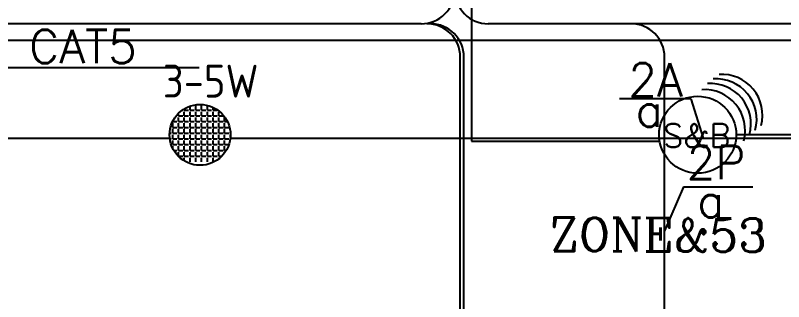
# Model space of a CAD drawing. Header units: inches. Extents: x 567429 to 582707, y 126347 to 133675.
# Drawn here: x 580131.5 to 580589.7, y 129806.9 to 129977.8 of the extents above; entities that cross this region are included whole.
import ezdxf
from ezdxf.enums import TextEntityAlignment as Align

# ---------------------------------------------------------------- set-up
doc = ezdxf.new("R2010")
doc.units = ezdxf.units.IN
doc.header["$MEASUREMENT"] = 0
for name, color, linetype in [('COMPUTER WIRE', 4, 'Continuous'), ('FIRE', 3, 'Continuous'), ('FIRE WIRE', 4, 'Continuous'), ('L.C C.T', 5, 'Continuous'), ('NURSE CALL', 3, 'Continuous'), ('SOUND', 3, 'Continuous'), ('SOUND WIRE', 4, 'Continuous'), ('TEL', 3, 'Continuous'), ('TEL WIRE', 4, 'Continuous')]:
    doc.layers.add(name, color=color, linetype=linetype)
doc.styles.add('2floorplan$0$style1', font='romans.shx', dxfattribs={"height": 40})
doc.styles.add('ISOCP', font='isocp.shx')
doc.styles.add('ROMANC', font='ROMANC.shx')
doc.styles.add('ROMANS', font='romans.shx')

# ---------------------------------------------------------------- blocks, each defined once
blk = doc.blocks.new('SPEAKER 3-5 W')
at = {"layer": 'SOUND', "color": 30, "lineweight": -2}
for p, q in [((-4.43, 6.16), (-4.32, 6.16)), ((-3.93, 6.16), (-3.93, 6.5)), ((-3.93, 6.16), (-2.89, 6.16)), ((-3.93, 4.73), (-3.93, 5.77)), ((-2.49, 6.16), (-2.49, 7.17)), ((-2.49, 6.16), (-1.45, 6.16)), ((-2.49, 4.73), (-2.49, 5.77)), ((-1.06, 6.16), (-1.06, 7.21)), ((-1.06, 6.16), (-0.01, 6.16)), ((-1.06, 4.73), (-1.06, 5.77)), ((0.38, 6.16), (0.38, 7.21)), ((0.38, 6.16), (1.42, 6.16)), ((0.38, 4.73), (0.38, 5.77)), ((1.82, 6.16), (1.82, 7.21)), ((1.82, 6.16), (2.86, 6.16)), ((1.82, 4.73), (1.82, 5.77)), ((3.25, 6.16), (3.25, 6.86)), ((3.25, 6.16), (4.3, 6.16)), ((3.25, 4.73), (3.25, 5.77)), ((4.69, 4.73), (4.69, 5.77)), ((-5.94, 4.73), (-5.76, 4.73)), ((-5.37, 4.73), (-5.37, 5.37)), ((-5.37, 4.73), (-4.32, 4.73)), ((-5.37, 3.29), (-5.37, 4.34)), ((-3.93, 4.73), (-2.89, 4.73)), ((-3.93, 3.29), (-3.93, 4.34)), ((-2.49, 4.73), (-1.45, 4.73)), ((-2.49, 3.29), (-2.49, 4.34)), ((-1.06, 4.73), (-0.01, 4.73)), ((-1.06, 3.29), (-1.06, 4.34)), ((0.38, 4.73), (1.42, 4.73)), ((0.38, 3.29), (0.38, 4.34)), ((1.82, 4.73), (2.86, 4.73)), ((1.82, 3.29), (1.82, 4.34)), ((3.25, 4.73), (4.3, 4.73)), ((3.25, 3.29), (3.25, 4.34)), ((4.69, 4.73), (5.73, 4.73)), ((4.69, 3.29), (4.69, 4.34)), ((6.12, 3.29), (6.12, 4.34)), ((-6.8, 3.29), (-6.8, 3.37)), ((-6.8, 3.29), (-5.76, 3.29)), ((-6.8, 1.86), (-6.8, 2.9)), ((-5.37, 3.29), (-4.32, 3.29)), ((-5.37, 1.86), (-5.37, 2.9)), ((-3.93, 3.29), (-2.89, 3.29)), ((-3.93, 1.86), (-3.93, 2.9)), ((-2.49, 3.29), (-1.45, 3.29)), ((-2.49, 1.86), (-2.49, 2.9)), ((-1.06, 3.29), (-0.01, 3.29)), ((-1.06, 1.86), (-1.06, 2.9)), ((0.38, 3.29), (1.42, 3.29)), ((0.38, 1.86), (0.38, 2.9)), ((1.82, 3.29), (2.86, 3.29)), ((1.82, 1.86), (1.82, 2.9)), ((3.25, 3.29), (4.3, 3.29)), ((3.25, 1.86), (3.25, 2.9)), ((4.69, 3.29), (5.73, 3.29)), ((4.69, 1.86), (4.69, 2.9)), ((6.12, 3.29), (6.84, 3.29)), ((6.12, 1.86), (6.12, 2.9)), ((-7.58, 0.42), (-7.19, 0.42)), ((-7.36, 1.86), (-7.19, 1.86)), ((-6.8, 1.86), (-5.76, 1.86)), ((-6.8, 0.42), (-6.8, 1.46)), ((-6.8, 0.42), (-5.76, 0.42)), ((-6.8, -1.02), (-6.8, 0.03)), ((-5.37, 1.86), (-4.32, 1.86)), ((-5.37, 0.42), (-5.37, 1.46)), ((-5.37, 0.42), (-4.32, 0.42)), ((-5.37, -1.02), (-5.37, 0.03)), ((-3.93, 1.86), (-2.89, 1.86)), ((-3.93, 0.42), (-3.93, 1.46)), ((-3.93, 0.42), (-2.89, 0.42)), ((-3.93, -1.02), (-3.93, 0.03)), ((-2.49, 1.86), (-1.45, 1.86)), ((-2.49, 0.42), (-2.49, 1.46)), ((-2.49, 0.42), (-1.45, 0.42)), ((-2.49, -1.02), (-2.49, 0.03)), ((-1.06, 1.86), (-0.01, 1.86)), ((-1.06, 0.42), (-1.06, 1.46)), ((-1.06, 0.42), (-0.01, 0.42)), ((-1.06, -1.02), (-1.06, 0.03)), ((0.38, 1.86), (1.42, 1.86)), ((0.38, 0.42), (0.38, 1.46)), ((0.38, 0.42), (1.42, 0.42)), ((0.38, -1.02), (0.38, 0.03)), ((1.82, 1.86), (2.86, 1.86)), ((1.82, 0.42), (1.82, 1.46)), ((1.82, 0.42), (2.86, 0.42)), ((1.82, -1.02), (1.82, 0.03)), ((3.25, 1.86), (4.3, 1.86)), ((3.25, 0.42), (3.25, 1.46)), ((3.25, 0.42), (4.3, 0.42)), ((3.25, -1.02), (3.25, 0.03)), ((4.69, 1.86), (5.73, 1.86)), ((4.69, 0.42), (4.69, 1.46)), ((4.69, 0.42), (5.73, 0.42)), ((4.69, -1.02), (4.69, 0.03)), ((6.12, 1.86), (7.17, 1.86)), ((6.12, 0.42), (6.12, 1.46)), ((6.12, 0.42), (7.17, 0.42)), ((6.12, -1.02), (6.12, 0.03)), ((7.56, 0.42), (7.56, 0.69)), ((7.56, 0.42), (7.58, 0.42)), ((7.56, -0.69), (7.56, 0.03)), ((-7.52, -1.02), (-7.19, -1.02)), ((-6.8, -1.02), (-5.76, -1.02)), ((-6.8, -2.45), (-6.8, -1.41)), ((-5.37, -1.02), (-4.32, -1.02)), ((-5.37, -2.45), (-5.37, -1.41)), ((-3.93, -1.02), (-2.89, -1.02)), ((-3.93, -2.45), (-3.93, -1.41)), ((-2.49, -1.02), (-1.45, -1.02)), ((-2.49, -2.45), (-2.49, -1.41)), ((-1.06, -1.02), (-0.01, -1.02)), ((-1.06, -2.45), (-1.06, -1.41)), ((0.38, -1.02), (1.42, -1.02)), ((0.38, -2.45), (0.38, -1.41)), ((1.82, -1.02), (2.86, -1.02)), ((1.82, -2.45), (1.82, -1.41)), ((3.25, -1.02), (4.3, -1.02)), ((3.25, -2.45), (3.25, -1.41)), ((4.69, -1.02), (5.73, -1.02)), ((4.69, -2.45), (4.69, -1.41)), ((6.12, -1.02), (7.17, -1.02)), ((6.12, -2.45), (6.12, -1.41)), ((-6.8, -2.45), (-5.76, -2.45)), ((-6.8, -3.37), (-6.8, -2.85)), ((-5.37, -2.45), (-4.32, -2.45)), ((-5.37, -3.89), (-5.37, -2.85)), ((-3.93, -2.45), (-2.89, -2.45)), ((-3.93, -3.89), (-3.93, -2.85)), ((-2.49, -2.45), (-1.45, -2.45)), ((-2.49, -3.89), (-2.49, -2.85)), ((-1.06, -2.45), (-0.01, -2.45)), ((-1.06, -3.89), (-1.06, -2.85)), ((0.38, -2.45), (1.42, -2.45)), ((0.38, -3.89), (0.38, -2.85)), ((1.82, -2.45), (2.86, -2.45)), ((1.82, -3.89), (1.82, -2.85)), ((3.25, -2.45), (4.3, -2.45)), ((3.25, -3.89), (3.25, -2.85)), ((4.69, -2.45), (5.73, -2.45)), ((4.69, -3.89), (4.69, -2.85)), ((6.12, -2.45), (7.17, -2.45)), ((6.12, -3.89), (6.12, -2.85)), ((-6.52, -3.89), (-5.76, -3.89)), ((-5.37, -3.89), (-4.32, -3.89)), ((-5.37, -5.33), (-5.37, -4.28)), ((-5.37, -5.33), (-4.32, -5.33)), ((-3.93, -3.89), (-2.89, -3.89)), ((-3.93, -5.33), (-3.93, -4.28)), ((-3.93, -5.33), (-2.89, -5.33)), ((-3.93, -6.5), (-3.93, -5.72)), ((-2.49, -3.89), (-1.45, -3.89)), ((-2.49, -5.33), (-2.49, -4.28)), ((-2.49, -5.33), (-1.45, -5.33)), ((-2.49, -6.76), (-2.49, -5.72)), ((-1.06, -3.89), (-0.01, -3.89)), ((-1.06, -5.33), (-1.06, -4.28)), ((-1.06, -5.33), (-0.01, -5.33)), ((-1.06, -6.76), (-1.06, -5.72)), ((0.38, -3.89), (1.42, -3.89)), ((0.38, -5.33), (0.38, -4.28)), ((0.38, -5.33), (1.42, -5.33)), ((0.38, -6.76), (0.38, -5.72)), ((1.82, -3.89), (2.86, -3.89)), ((1.82, -5.33), (1.82, -4.28)), ((1.82, -5.33), (2.86, -5.33)), ((1.82, -6.76), (1.82, -5.72)), ((3.25, -3.89), (4.3, -3.89)), ((3.25, -5.33), (3.25, -4.28)), ((3.25, -5.33), (4.3, -5.33)), ((3.25, -6.76), (3.25, -5.72)), ((4.69, -3.89), (5.73, -3.89)), ((4.69, -5.33), (4.69, -4.28)), ((4.69, -5.33), (5.41, -5.33)), ((4.69, -5.97), (4.69, -5.72)), ((6.12, -3.89), (6.52, -3.89)), ((6.12, -4.49), (6.12, -4.28))]:
    blk.add_line(p, q, dxfattribs=at)
at = {"layer": 'SOUND', "color": 3, "lineweight": -2}
blk.add_ellipse((0, 0), major_axis=(-5.37, 5.37), ratio=1, start_param=3.926991, end_param=10.210176, dxfattribs=at)
at = {"layer": 'SOUND', "color": 2, "style": 'ISOCP'}
blk.add_text('3-5W', height=8.226, dxfattribs=at).set_placement((2.66, 13.42), align=Align.MIDDLE)
blk = doc.blocks.new('AGIR')
at = {"layer": 'FIRE'}
blk.add_circle((0, 0), 22.99, dxfattribs=at)
at = {"layer": 'FIRE', "color": 4}
for centre in [(10.97, 9.12), (14.42, 11.83), (7.53, 6.41), (4.09, 2.73)]:
    blk.add_arc(centre, 24.24, 344.9446, 94.0093, dxfattribs=at)
at = {"layer": 'FIRE', "color": 2, "style": 'ROMANS'}
blk.add_text('S&B', height=14, dxfattribs=at).set_placement((-0.52, -0.4), align=Align.MIDDLE)

msp = doc.modelspace()

# ---------------------------------------------------------------- linework, layer by layer
at = {"layer": 'COMPUTER WIRE'}
for p, q in [((580399.03, 129125.06), (580399.03, 129952.76)), ((580518.69, 129462.94), (580518.69, 129952.76))]:
    msp.add_line(p, q, dxfattribs=at)
for centre in [(580379.03, 129952.76, 0), (580498.69, 129952.76, 0)]:
    msp.add_arc(centre, 20, 0, 90, dxfattribs=at)
at = {"layer": 'FIRE WIRE'}
for p, q in [((580403.54, 130219.09), (580403.54, 129902.57)), ((580561.39, 129906.54), (581214.61, 129906.54)), ((580403.54, 129902.57), (580515.74, 129902.57))]:
    msp.add_line(p, q, dxfattribs=at)
at = {"layer": 'L.C C.T'}
for p, q in [((580373.53, 129972.76), (579529.84, 129972.76)), ((581836.94, 129972.76), (580413.53, 129972.76))]:
    msp.add_line(p, q, dxfattribs=at)
at = {"layer": 'L.C C.T', "color": 2, "ltscale": 7}
msp.add_line((581836.94, 129962.76), (576906.21, 129962.76), dxfattribs=at)
at = {"layer": 'L.C C.T'}
for centre, start, end in [((580373.53, 129992.76, 0), 270, 0), ((580413.53, 129992.76, 0), 180, 270)]:
    msp.add_arc(centre, 20, start, end, dxfattribs=at)
at = {"layer": 'NURSE CALL', "color": 30}
msp.add_line((579977.48, 129946.72), (580241.07, 129946.72), dxfattribs=at)
at = {"layer": 'SOUND', "color": 30, "ltscale": 7}
for q in [(580491.7, 129927.98, 0), (580541.61, 129904.45, 0)]:
    msp.add_line((580534.38, 129927.98, 0), q, dxfattribs=at)
at = {"layer": 'SOUND WIRE'}
for p, q in [((580123.22, 129904.45, 0), (580223.55, 129904.45, 0)), ((580259.67, 129904.45, 0), (580823.55, 129904.45, 0))]:
    msp.add_line(p, q, dxfattribs=at)
at = {"layer": 'TEL', "color": 30, "ltscale": 180}
for q in [(580518.69, 129849.12), (580571.37, 129875.49)]:
    msp.add_line((580529.94, 129875.49), q, dxfattribs=at)
at = {"layer": 'TEL WIRE'}
for p, q in [((580396.85, 129125.06), (580396.85, 129952.76)), ((580518.69, 129462.94), (580518.69, 129952.76))]:
    msp.add_line(p, q, dxfattribs=at)
for centre in [(580376.85, 129952.76), (580498.69, 129952.76)]:
    msp.add_arc(centre, 20, 0, 90, dxfattribs=at)

# ---------------------------------------------------------------- block references
at = {"layer": 'FIRE'}
msp.add_blockref('AGIR', (580538.4, 129906.47), dxfattribs=at)
at = {"layer": 'SOUND', "color": 3, "xscale": 2.392756315064617, "yscale": 2.392756315064617, "zscale": 2.392756315064617}
msp.add_blockref('SPEAKER 3-5 W', (580241.61, 129906.43, 0), dxfattribs=at)

# ---------------------------------------------------------------- texts
at = {"layer": 'NURSE CALL', "color": 2, "style": 'ROMANS'}
msp.add_text('4P.T.C OR CAT5', height=20, dxfattribs=at).set_placement((579991.37, 129949.16))
at = {"layer": 'SOUND', "color": 2, "ltscale": 8, "style": 'ROMANS'}
for s, p in [('2A', (580513.32, 129923.25, 0)), ('a', (580509.51, 129905.26, 0))]:
    msp.add_text(s, height=20, dxfattribs=at).set_placement(p, align=Align.BOTTOM_CENTER)
at = {"layer": 'SOUND', "color": 2, "linetype": 'Continuous', "style": 'ROMANC'}
msp.add_text('ZONE&53', height=20, rotation=359.7193, dxfattribs=at).set_placement((580450.25, 129837.1, 0))
at = {"layer": 'TEL', "color": 2, "ltscale": 20, "style": '2floorplan$0$style1'}
for s, p in [('2P', (580531.8, 129879.94)), ('a', (580538.03, 129857.16))]:
    msp.add_text(s, height=20, dxfattribs=at).set_placement(p)

doc.saveas('drawing.dxf')
